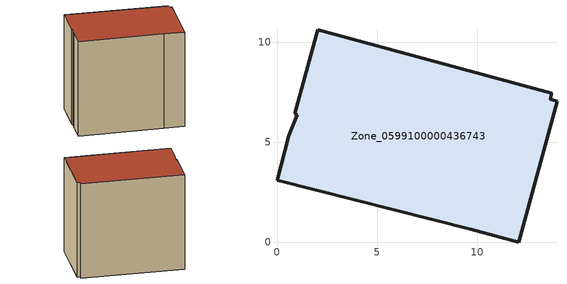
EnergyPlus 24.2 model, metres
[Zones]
Zone_0599100000436743
 floor ground (C_G): 0.6,5.31 1,6.37 0.9,6.43 2.03,10.62 13.73,7.44 13.67,7.15 14,7.05 12.09,0 9.68,0.66 0,3.1 z0
 wall outside (C_F): 13.73,7.44 2.03,10.62 0.9,6.43 1,6.37 0.6,5.31 0,3.1 9.68,0.66 12.09,0 14,7.05 13.67,7.15 13.73,7.44 z0:11.74
 roof outside (C_R): 0.6,5.31 0,3.1 9.68,0.66 12.09,0 14,7.05 13.67,7.15 13.73,7.44 2.03,10.62 0.9,6.43 1,6.37 z11.74
[BUILDING]
Pand.0599100000436743: North Axis=0; Terrain=City; Loads Convergence Tolerance Value=0.04; Temperature Convergence Tolerance Value=0.4; Solar Distribution=FullExterior; Maximum Number of Warmup Days=25; Minimum Number of Warmup Days=1
[Site:Location]
Rotterdam.The.Hague.AP_ZH_NLD Design_Conditions: Latitude=51.96; Longitude=4.45; Time Zone=1; Elevation=-4.5
[SITE:GROUNDTEMPERATURE:BUILDINGSURFACE]
18, 18, 18, 18, 18, 18, 18, 18, 18, 18, 18, 18
[MATERIAL] Thermal Absorptance=0.9; Solar Absorptance=0.7; Visible Absorptance=0.7
Name | Roughness | Thickness | Conductivity | Density | Specific Heat
G.TC.2006-2014 | MediumSmooth | 0.15 | 0.06 | 540 | 1210
F.TC.2006-2014 | Rough | 0.3 | 0.12 | 1920 | 840
R.TC.2006-2014 | MediumRough | 0.2 | 0.08 | 1500 | 1000
[CONSTRUCTION]
C_G: G.TC.2006-2014
C_F: F.TC.2006-2014
C_R: R.TC.2006-2014
[ZONE]
Zone_0599100000436743: Type=1; Multiplier=1; Ceiling Height=Autocalculate; Volume=Autocalculate; Floor Area=autocalculate; Part of Total Floor Area=Yes
[ZONEINFILTRATION:DESIGNFLOWRATE]
Infil_Zone_0599100000436743: Zone or ZoneList or Space or SpaceList=Zone_0599100000436743; Schedule=AlwaysOn; Design Flow Rate Calculation Method=Flow/Area; Flow Rate per Floor Area=0.0015; Constant Term Coefficient=1; Temperature Term Coefficient=0; Velocity Term Coefficient=0; Velocity Squared Term Coefficient=0
[HVACTEMPLATE:ZONE:IDEALLOADSAIRSYSTEM]
Zone_0599100000436743: Maximum Heating Supply Air Temperature=50; Minimum Cooling Supply Air Temperature=13; Maximum Heating Supply Air Humidity Ratio=0.0156; Minimum Cooling Supply Air Humidity Ratio=0.0077; Heating Limit=NoLimit; Cooling Limit=NoLimit; Dehumidification Control Type=ConstantSensibleHeatRatio; Cooling Sensible Heat Ratio=0.7; Dehumidification Setpoint=60; Humidification Control Type=None; Humidification Setpoint=30; Outdoor Air Method=None; Outdoor Air Flow Rate per Person=0.00944; Outdoor Air Flow Rate per Zone Floor Area=0; Outdoor Air Flow Rate per Zone=0; Demand Controlled Ventilation Type=None; Outdoor Air Economizer Type=NoEconomizer; Heat Recovery Type=None; Sensible Heat Recovery Effectiveness=0.7; Latent Heat Recovery Effectiveness=0.65
[ZONECONTROL:THERMOSTAT]
ThermostatControl_Zone_0599100000436743: Zone or ZoneList=Zone_0599100000436743; Control Type Schedule=DualSetpointControlType; Control 1=Thermostat_Zone_0599100000436743; Temperature Difference Between Cutout And Setpoint=0
[THERMOSTATSETPOINT:DUALSETPOINT]
Thermostat_Zone_0599100000436743: Heating Setpoint Temperature Schedule=HeatingSetpoint_Zone_0599100000436743; Cooling Setpoint Temperature Schedule=CoolingSetpoint_Zone_0599100000436743
[SCHEDULE:COMPACT]
HeatingSetpoint_Zone_0599100000436743: Through: 12/31, For: AllDays, Until: 24:00, 21
CoolingSetpoint_Zone_0599100000436743: Through: 12/31, For: AllDays, Until: 24:00, 24
DualSetpointControlType: Through: 12/31, For: AllDays, Until: 24:00, 4
AlwaysOn: Through: 12/31, For: AllDays, Until: 24:00, 1
